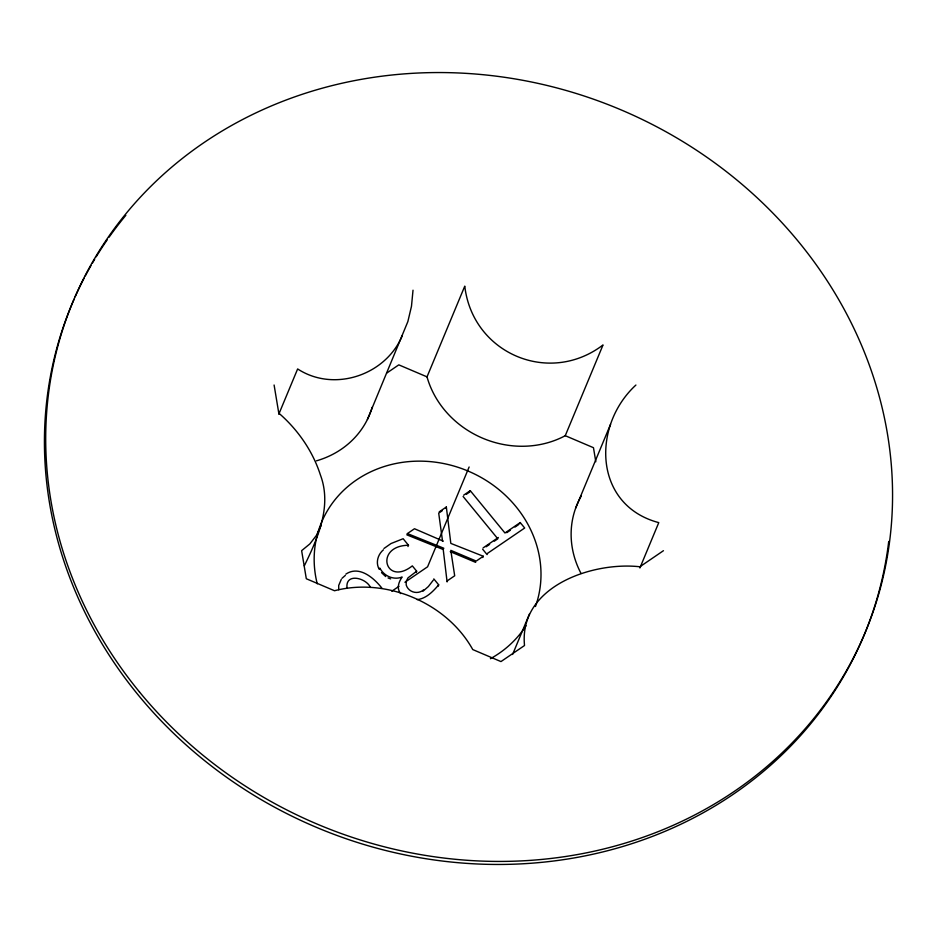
<?xml version="1.0" encoding="UTF-8"?>
<svg xmlns="http://www.w3.org/2000/svg" width="937" height="937" viewBox="0 0 937 937"><rect width="100%" height="100%" fill="white"/><g stroke="black" fill="none" stroke-linecap="round" stroke-linejoin="round"><path stroke-width="1.41" d="M413.018 290.201L411.484 306.27L407.864 321.578L367.398 419.483M304.314 565.843C317.901 537.885 332.143 506.179 320.395 474.93C312.665 450.908 297.767 429.579 278.769 413.088L274.096 385.013M635.907 385.048C591.575 425.761 593.508 505.348 658.77 522.623L639.889 567.986M663.443 550.698L639.889 566.768C592.207 561.439 518.594 586.597 524.521 645.511L500.967 661.581L472.763 649.575C446.797 602.807 386.196 577.227 334.509 590.743L306.305 578.738L301.632 550.663L309.866 543.905L316.437 535.39L321.192 525.317M278.757 414.306L297.638 368.944C333.97 392.65 385.669 375.28 402.254 335.727M565.257 435.693A92.786 83.885 22.6 0 1 427.014 376.861L464.775 286.136C472.599 353.472 549.082 386.067 603.018 344.968L565.257 435.693L593.472 447.699L595.803 461.742M443.26 541.176L414.482 528.737L407.431 533.563L406.881 534.863L443.224 549.515L447.09 581.889L447.628 580.589L454.691 575.775L450.791 550.347L476.23 561.076L483.293 556.25L450.826 543.401L446.34 506.999L439.242 511.836M407.946 546.552L408.497 545.252L403.144 538.728L391.022 543.53L383.947 548.508M416.133 572.495L416.672 571.195L412.327 565.878C385.189 587.253 373.758 545.744 408.497 545.252M445.801 508.299L446.34 506.999M469.132 466.989L427.588 566.791L404.913 582.264M443.224 549.515L443.763 548.215L407.431 533.563M482.614 549.164L487.076 554.599L487.615 553.298L524.673 528.011L520.222 522.565L504.961 532.989L470.257 490.672L469.718 491.984L466.415 494.232M438.153 586.152L438.692 584.852L433.808 578.902M482.754 557.55L483.293 556.25M519.684 523.865L520.222 522.565M512.598 654.471L529.464 613.946M575.669 508.112L610.537 424.356M341.279 579.417L338.702 585.449L338.714 589.724M433.269 580.202L428.373 586.539L423.009 591.2M438.692 584.852C433.035 591.458 426.358 598.509 417.246 599.633M383.409 549.808C377.81 554.481 375.362 562.891 379.298 569.368L379.836 568.068C383.971 576.044 393.563 580.413 402.125 577.028C398.74 581.83 396.246 588.53 400.72 593.589M342.017 578.293L345.343 575.412M387.028 372.891L398.799 364.856L427.014 376.861M463.651 495.181L470.257 490.672M442.252 510.724L438.703 513.136L442.533 541.082M416.672 571.195L407.993 577.871L406.178 581.408L406.213 585.028C408.485 592.36 417.75 594.819 423.547 589.9M391.795 591.224L398.951 586.339M483.164 547.864L498.355 537.487M486.127 546.775L489.629 544.374M494.303 541.188L497.816 538.798L463.112 496.481M506.765 532.684L510.29 530.283M514.987 527.074L518.501 524.673M345.882 574.112C359.211 565.14 373.875 577.906 381.909 588.143M388.059 577.953L390.647 578.914M450.252 551.647L475.691 562.376M381.546 572.648L385.693 576.56M370.49 587.452C366.144 577.848 345.261 572.577 347.018 587.804M581.022 573.432A92.786 83.885 22.6 0 1 581.209 496.153M888.721 541.445A429.263 388.094 22.6 0 1 365.852 845.069A429.263 388.094 22.6 0 1 74.023 299.29M75.194 296.654A429.263 388.094 22.6 0 1 83.99 278.394M85.349 275.818A429.263 388.094 22.6 0 1 90.971 265.593M92.435 263.063A429.263 388.094 22.6 0 1 94.672 259.291M96.183 256.785A429.263 388.094 22.6 0 1 107.368 239.638M109.043 237.237A429.263 388.094 22.6 0 1 125.839 215.299M372.223 407.208A92.786 83.885 22.6 0 1 316.437 460.84M525.997 625.74A114.982 103.948 22.6 0 1 490.414 658.711M317.233 583.798A114.982 103.948 22.6 0 1 432.156 461.8A114.982 103.948 22.6 0 1 535.46 606.508M139.484 691.974A429.263 388.094 22.6 0 0 864.113 635.075A429.263 388.094 22.6 0 0 403.788 73.918A429.263 388.094 22.6 0 0 139.484 691.974"/></g></svg>
